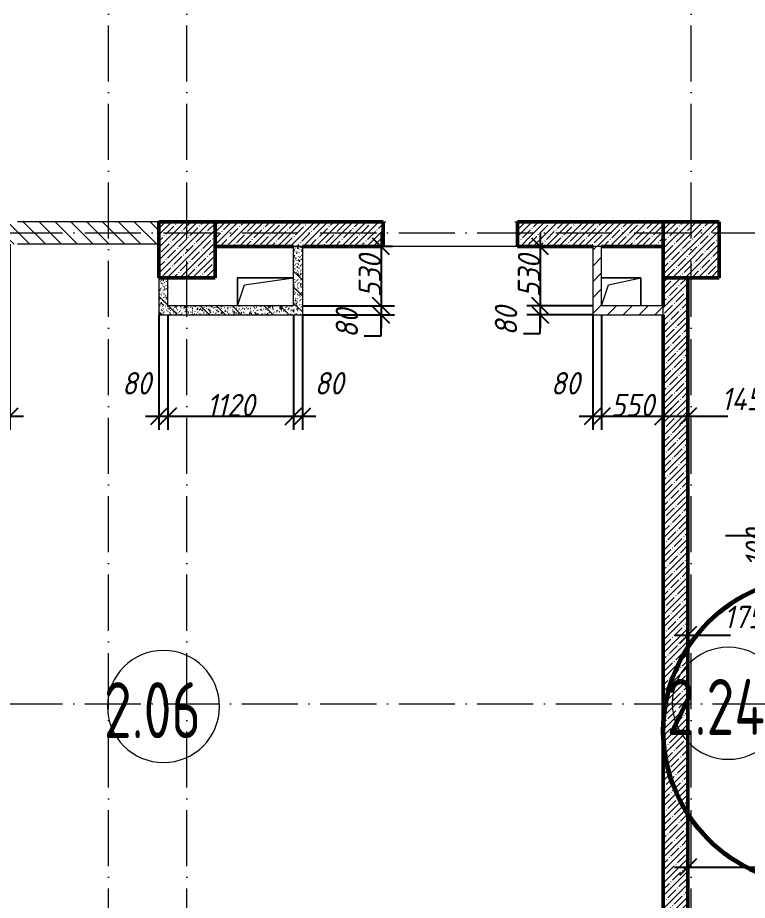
# Model space of a CAD drawing. Header units: millimetres. Extents: x -6064 to 178764, y -5836 to 29924.
# Drawn here: x 59649 to 66160, y 1845 to 9721 of the extents above; entities that cross this region are included whole.
import ezdxf

# ---------------------------------------------------------------- set-up
doc = ezdxf.new("R2010")
doc.units = ezdxf.units.MM
doc.linetypes.add('50_200_ШТРИХ_1Т_ш5_п1_п1_', pattern=[700, 500, -100, 0, -100])
doc.layers.add('A-ANNO-DIMS', color=7, linetype='Continuous')
for name, color, linetype, lineweight in [('A-AREA-IDEN', 7, 'Continuous', 9), ('A-FLOR', 7, 'Continuous', 9), ('A-GENM', 7, 'Continuous', 9), ('A-WALL-3', 7, 'Continuous', 50), ('A-WALL-PATT-1', 7, 'Continuous', 5), ('I-WALL', 7, 'Continuous', 5), ('S-COLS', 7, 'Continuous', 9), ('S-COLS-1', 7, 'Continuous', 5), ('S-COLS-2', 7, 'Continuous', 50), ('Оси-1', 7, '50_200_ШТРИХ_1Т_ш5_п1_п1_', 9)]:
    doc.layers.add(name, color=color, linetype=linetype, lineweight=lineweight)
for name, color, linetype, lineweight, true_color in [('A-WALL-5', 7, 'Continuous', 13, 0x0070df), ('A-WALL-6', 7, 'Continuous', 13, 0x008000), ('A-WALL-FNSH-2', 7, 'Continuous', 13, 0xce0000), ('A-WALL-FNSH-3', 7, 'Continuous', 13, 0x008000), ('A-WALL-FNSH-4', 7, 'Continuous', 13, 0x0070df), ('A-WALL-PATT-2', 7, 'Continuous', 5, 0xce0000), ('A-WALL-PATT-3', 7, 'Continuous', 5, 0x008000), ('A-WALL-PATT-4', 7, 'Continuous', 5, 0x0070df)]:
    doc.layers.add(name, color=color, linetype=linetype, lineweight=lineweight, true_color=true_color)
doc.styles.add('ISOCPEUR_I_2', font='isocpeui.ttf', dxfattribs={"width": 0.9, "height": 200})
doc.styles.add('СПДС', font='ГОСТ тип А.ttf', dxfattribs={"width": 0.9})
doc.dimstyles.new('ISO-2_0_0_9К_СРЕДНИЙ', dxfattribs={"dimscale": 304.8, "dimtxt": 199.196235, "dimasz": 0.492126, "dimexe": 0.393701, "dimexo": 0, "dimgap": 0, "dimtad": 1, "dimdec": 0, "dimzin": 0, "dimdsep": 46, "dimtxsty": 'ISOCPEUR_I_2', "dimblk1": 'OBLIQUE', "dimblk2": 'OBLIQUE', "dimsah": 1, "dimcen": 0.09, "dimdle": 0.393701, "dimazin": 0, "dimtfac": 1, "dimtdec": 4, "dimtix": 1, "dimtmove": 1, "dimatfit": 3, "dimfxl": 1, "dimtvp": 1, "dimtolj": 1, "dimtzin": 0, "dimarcsym": 2})
doc.dimstyles.new('ISO-2_0_0_9К_СРЕДНИЙ_1', dxfattribs={"dimscale": 304.8, "dimtxt": 199.196235, "dimasz": 0.492126, "dimexe": 0.393701, "dimexo": 0, "dimgap": 0, "dimtad": 1, "dimdec": 0, "dimzin": 0, "dimdsep": 46, "dimtxsty": 'ISOCPEUR_I_2', "dimblk1": 'OBLIQUE', "dimblk2": 'OBLIQUE', "dimsah": 1, "dimcen": 0.09, "dimdle": 0.393701, "dimazin": 0, "dimtfac": 1, "dimtdec": 4, "dimtix": 1, "dimtmove": 2, "dimatfit": 3, "dimfxl": 1, "dimtvp": 1, "dimtolj": 1, "dimtzin": 0, "dimarcsym": 2})
doc.dimstyles.new('ISO-2_0_0_9К_СРЕДНИЙ_2', dxfattribs={"dimscale": 304.8, "dimtxt": 199.196235, "dimasz": 0.492126, "dimexe": 0.393701, "dimexo": 0, "dimgap": 0, "dimtad": 1, "dimdec": 0, "dimzin": 0, "dimdsep": 46, "dimtxsty": 'ISOCPEUR_I_2', "dimblk1": 'OBLIQUE', "dimblk2": 'OBLIQUE', "dimsah": 1, "dimcen": 0.09, "dimdle": 0.393701, "dimazin": 0, "dimtfac": 1, "dimtdec": 4, "dimtix": 1, "dimtmove": 0, "dimatfit": 3, "dimfxl": 1, "dimtvp": 1, "dimtolj": 1, "dimtzin": 0, "dimarcsym": 2})
pattern_1 = [(45, (0, 0), (-57.02463, 57.02463), []), (45, (57.025, 0), (-57.02463, 57.02463), [100.806, -20.161, 3.353, -16.808])]
pattern_2 = [(50, (0, 0), (72.873764, -6.37607), [7.62, -83.82]), (355, (0, 0), (-14.09699, 76.42244), [6.096, -67.056]), (100.451, (6.07, -0.53), (58.776964, 70.04687), [6.476, -71.236]), (46.184, (0, 20.32), (108.43142, -16.81745), [11.43, -125.73]), (96.636, (9.04, 18.92), (94.961, 98.97089), [9.714, -106.854]), (351.184, (0, 20.32), (94.96227, 98.97018), [9.144, -100.584]), (21, (10.16, 15.24), (60.64565, -40.90654), [7.62, -83.82]), (326, (10.16, 15.24), (24.72083, 73.67493), [6.096, -67.056]), (71.451, (15.214, 11.83), (85.36689, 32.76874), [6.476, -71.236]), (37.5, (0, 0), (1.235525, 33.822432), [3.353, -62.89, 3.353, -64.719, -67.31]), (37.5, (0, 0), (1.235525, 33.822432), [-134.315, 3.353, -63.957]), (7.5, (0, 0), (26.728146, 40.07255), [3.353, -35.458, 3.353, -61.366, -25.654]), (7.5, (0, 0), (26.728146, 40.07255), [-103.53, 3.353, -22.301]), (327.5, (-22.657, 0), (54.236318, -2.292117), [3.353, -22.047, 3.353, -75.895, -105.156]), (327.5, (-22.657, 0), (54.236318, -2.292117), [-104.648, 3.353, -101.803]), (317.5, (-32.817, 0), (59.25158, 10.17014), [3.353, -29.667, 3.353, -49.276, -74.676]), (317.5, (-32.817, 0), (59.25158, 10.17014), [-85.649, 3.353, -71.323])]
pattern_3 = [(135, (0, 0), (-142.5612, -142.5612), []), (135, (142.56, 0), (-142.5612, -142.5612), [252.016, -50.403, 3.353, -47.05])]
pattern_4 = [(45, (0, 0), (-70.71068, 70.71068), [])]

# ---------------------------------------------------------------- blocks, each defined once
blk = doc.blocks.new('Колонна_Несущая_Прямоугольное сечение - 500х500-V4-АР1_1_Кладочный план 2 этажа')
at = {"layer": 'S-COLS-1'}
h = blk.add_hatch(dxfattribs=at)
h.set_pattern_fill('FP_6', color=256, style=0, pattern_type=2)
h.set_pattern_definition([(45, (-61160, -7650), (-57.02463, 57.02463), []), (45, (-61102.975, -7650), (-57.02463, 57.02463), [100.806, -20.161, 3.353, -16.808])])
h.paths.add_polyline_path([(-250, -250), (250, -250), (250, 250), (-250, 250)], flags=0)
at = {"layer": 'S-COLS-2'}
for p, q in [((250, 250), (-250, 250)), ((-250, 250), (-250, -250)), ((250, -250), (250, 250)), ((-250, -250), (250, -250))]:
    blk.add_line(p, q, dxfattribs=at)
blk = doc.blocks.new('Колонна_Несущая_Прямоугольное сечение - 500х500-V6-АР1_1_Кладочный план 2 этажа')
at = {"layer": 'S-COLS-1'}
h = blk.add_hatch(dxfattribs=at)
h.set_pattern_fill('FP_9', color=256, style=0, pattern_type=2)
h.set_pattern_definition([(45, (-65660, -7650), (-57.02463, 57.02463), []), (45, (-65602.975, -7650), (-57.02463, 57.02463), [100.806, -20.161, 3.353, -16.808])])
h.paths.add_polyline_path([(-250, -250), (250, -250), (250, 250), (-250, 250)], flags=0)
at = {"layer": 'S-COLS-2'}
for p, q in [((250, 250), (-250, 250)), ((-250, 250), (-250, -250)), ((250, -250), (250, 250)), ((-250, -250), (250, -250))]:
    blk.add_line(p, q, dxfattribs=at)
blk = doc.blocks.new('AR_Отверстие прямоугольное _в плите_ - AR_Отверстие прямоугольное _в плите_-V53-АР1_1_Кладочный план 2 этажа')
at = {"layer": 'A-GENM'}
for p, q in [((250, 125), (-250, 125)), ((-250, 125), (-250, -125)), ((-187.5, 62.5), (250, 125)), ((-250, -125), (-187.5, 62.5))]:
    blk.add_line(p, q, dxfattribs=at)
blk = doc.blocks.new('AR_Отверстие прямоугольное _в плите_ - AR_Отверстие прямоугольное _в плите_-V54-АР1_1_Кладочный план 2 этажа')
at = {"layer": 'A-GENM'}
for p, q in [((175, 125), (-175, 125)), ((-112.5, 62.5), (175, 125)), ((175, -125), (175, 125)), ((-175, -125), (-112.5, 62.5))]:
    blk.add_line(p, q, dxfattribs=at)
blk = doc.blocks.new('_Oblique')
at = {"color": 0, "linetype": 'ByBlock', "lineweight": -2}
blk.add_line((-0.5, -0.5), (0.5, 0.5), dxfattribs=at)
blk = doc.blocks.new('DIMBLOCK108-АР1_1_Кладочный план 2 этажа')
at = {"layer": 'A-ANNO-DIMS', "color": 0, "lineweight": -2, "transparency": 16777216}
for p, q in [((60910, 7070), (60910, 6043.9)), ((60990, 7067), (60990, 6043.9)), ((60790, 6163.9), (61110, 6163.9))]:
    blk.add_line(p, q, dxfattribs=at)
at = {"layer": 'Defpoints', "color": 0, "transparency": 16777216}
for p in [(60910, 7070), (60990, 7067), (60990, 6163.9)]:
    blk.add_point(p, dxfattribs=at)
at = {"layer": 'A-ANNO-DIMS', "color": 0, "lineweight": -2, "transparency": 16777216, "xscale": 150, "yscale": 150, "zscale": 150, "rotation": 180}
blk.add_blockref('_Oblique', (60910, 6163.9), dxfattribs=at)
at = {"layer": 'A-ANNO-DIMS', "color": 0, "lineweight": -2, "transparency": 16777216, "xscale": 150, "yscale": 150, "zscale": 150}
blk.add_blockref('_Oblique', (60990, 6163.9), dxfattribs=at)
at = {"layer": 'A-ANNO-DIMS', "color": 0, "transparency": 16777216, "insert": (60580.1, 6558.5), "char_height": 200, "width": 303.391, "attachment_point": 1, "line_spacing_factor": 1.149209, "style": 'ISOCPEUR_I_2'}
blk.add_mtext('\\A1;80', dxfattribs=at)
blk = doc.blocks.new('DIMBLOCK109-АР1_1_Кладочный план 2 этажа')
at = {"layer": 'A-ANNO-DIMS', "color": 0, "lineweight": -2, "transparency": 16777216}
for p, q in [((60990, 7067), (60990, 6043.9)), ((62110, 7067), (62110, 6043.9)), ((60870, 6163.9), (62230, 6163.9))]:
    blk.add_line(p, q, dxfattribs=at)
at = {"layer": 'Defpoints', "color": 0, "transparency": 16777216}
for p in [(60990, 7067), (62110, 7067), (62110, 6163.9)]:
    blk.add_point(p, dxfattribs=at)
at = {"layer": 'A-ANNO-DIMS', "color": 0, "lineweight": -2, "transparency": 16777216, "xscale": 150, "yscale": 150, "zscale": 150, "rotation": 180}
blk.add_blockref('_Oblique', (60990, 6163.9), dxfattribs=at)
at = {"layer": 'A-ANNO-DIMS', "color": 0, "lineweight": -2, "transparency": 16777216, "xscale": 150, "yscale": 150, "zscale": 150}
blk.add_blockref('_Oblique', (62110, 6163.9), dxfattribs=at)
at = {"layer": 'A-ANNO-DIMS', "color": 0, "transparency": 16777216, "insert": (61550, 6263.9), "char_height": 200, "width": 514.846, "attachment_point": 5, "style": 'ISOCPEUR_I_2'}
blk.add_mtext('\\A1;1120', dxfattribs=at)
blk = doc.blocks.new('DIMBLOCK110-АР1_1_Кладочный план 2 этажа')
at = {"layer": 'A-ANNO-DIMS', "color": 0, "lineweight": -2, "transparency": 16777216}
for p, q in [((62110, 7067), (62110, 6043.9)), ((62190, 7070), (62190, 6043.9)), ((61990, 6163.9), (62310, 6163.9))]:
    blk.add_line(p, q, dxfattribs=at)
at = {"layer": 'Defpoints', "color": 0, "transparency": 16777216}
for p in [(62110, 7067), (62190, 7070), (62190, 6163.9)]:
    blk.add_point(p, dxfattribs=at)
at = {"layer": 'A-ANNO-DIMS', "color": 0, "lineweight": -2, "transparency": 16777216, "xscale": 150, "yscale": 150, "zscale": 150, "rotation": 180}
blk.add_blockref('_Oblique', (62110, 6163.9), dxfattribs=at)
at = {"layer": 'A-ANNO-DIMS', "color": 0, "lineweight": -2, "transparency": 16777216, "xscale": 150, "yscale": 150, "zscale": 150}
blk.add_blockref('_Oblique', (62190, 6163.9), dxfattribs=at)
at = {"layer": 'A-ANNO-DIMS', "color": 0, "transparency": 16777216, "insert": (62298.1, 6558.5), "char_height": 200, "width": 303.391, "attachment_point": 1, "line_spacing_factor": 1.149209, "style": 'ISOCPEUR_I_2'}
blk.add_mtext('\\A1;80', dxfattribs=at)
blk = doc.blocks.new('DIMBLOCK216-АР1_1_Кладочный план 2 этажа')
at = {"layer": 'A-ANNO-DIMS', "color": 0, "lineweight": -2, "transparency": 16777216}
for p, q in [((65630, 6269.9), (65630, 6043.9)), ((67080, 6269.9), (67080, 6043.9)), ((65510, 6163.9), (65986.5, 6163.9)), ((67200, 6163.9), (66447.2, 6163.9))]:
    blk.add_line(p, q, dxfattribs=at)
at = {"layer": 'Defpoints', "color": 0, "transparency": 16777216}
for p in [(65630, 6269.9), (67080, 6269.9), (67080, 6163.9)]:
    blk.add_point(p, dxfattribs=at)
at = {"layer": 'A-ANNO-DIMS', "color": 0, "lineweight": -2, "transparency": 16777216, "xscale": 150, "yscale": 150, "zscale": 150, "rotation": 180}
blk.add_blockref('_Oblique', (65630, 6163.9), dxfattribs=at)
at = {"layer": 'A-ANNO-DIMS', "color": 0, "lineweight": -2, "transparency": 16777216, "xscale": 150, "yscale": 150, "zscale": 150}
blk.add_blockref('_Oblique', (67080, 6163.9), dxfattribs=at)
at = {"layer": 'A-ANNO-DIMS', "color": 0, "transparency": 16777216, "insert": (65927.2, 6418.6), "char_height": 200, "width": 579.201, "attachment_point": 1, "line_spacing_factor": 1.149209, "style": 'ISOCPEUR_I_2'}
blk.add_mtext('\\A1;1450', dxfattribs=at)
blk = doc.blocks.new('DIMBLOCK228-АР1_1_Кладочный план 2 этажа')
at = {"layer": 'A-ANNO-DIMS', "color": 0, "lineweight": -2, "transparency": 16777216}
for p, q in [((66276.6, 5096.2), (65964.9, 5096.2)), ((66814.5, 4780), (66276.6, 5096.2)), ((66814.5, 4610), (66814.5, 4950)), ((67077, 4830), (66694.5, 4830)), ((67080, 4730), (66694.5, 4730))]:
    blk.add_line(p, q, dxfattribs=at)
at = {"layer": 'Defpoints', "color": 0, "transparency": 16777216}
for p in [(66814.5, 4830), (67077, 4830), (67080, 4730)]:
    blk.add_point(p, dxfattribs=at)
at = {"layer": 'A-ANNO-DIMS', "color": 0, "lineweight": -2, "transparency": 16777216, "xscale": 150, "yscale": 150, "zscale": 150}
for p, rotation in [((66814.5, 4830), 90), ((66814.5, 4730), 270)]:
    blk.add_blockref('_Oblique', p, dxfattribs=dict(at, rotation=rotation))
at = {"layer": 'A-ANNO-DIMS', "color": 0, "transparency": 16777216, "insert": (66143.3, 4820.4), "char_height": 200, "width": 409.118, "attachment_point": 1, "rotation": 90, "line_spacing_factor": 1.149209, "style": 'ISOCPEUR_I_2'}
blk.add_mtext('\\A1;100', dxfattribs=at)
blk = doc.blocks.new('DIMBLOCK230-АР1_1_Кладочный план 2 этажа')
at = {"layer": 'A-ANNO-DIMS', "color": 0, "lineweight": -2, "transparency": 16777216}
for p, q in [((65630, 2247.3), (65630, 2021.3)), ((68385, 2247.3), (68385, 2021.3)), ((65510, 2141.3), (68505, 2141.3))]:
    blk.add_line(p, q, dxfattribs=at)
at = {"layer": 'Defpoints', "color": 0, "transparency": 16777216}
for p in [(65630, 2247.3), (68385, 2247.3), (68385, 2141.3)]:
    blk.add_point(p, dxfattribs=at)
at = {"layer": 'A-ANNO-DIMS', "color": 0, "lineweight": -2, "transparency": 16777216, "xscale": 150, "yscale": 150, "zscale": 150, "rotation": 180}
blk.add_blockref('_Oblique', (65630, 2141.3), dxfattribs=at)
at = {"layer": 'A-ANNO-DIMS', "color": 0, "lineweight": -2, "transparency": 16777216, "xscale": 150, "yscale": 150, "zscale": 150}
blk.add_blockref('_Oblique', (68385, 2141.3), dxfattribs=at)
at = {"layer": 'A-ANNO-DIMS', "color": 0, "transparency": 16777216, "insert": (67007.5, 2242.6), "char_height": 200, "width": 606.782, "attachment_point": 5, "style": 'ISOCPEUR_I_2'}
blk.add_mtext('\\A1;2755', dxfattribs=at)
blk = doc.blocks.new('DIMBLOCK234-АР1_1_Кладочный план 2 этажа')
at = {"layer": 'A-ANNO-DIMS', "color": 0, "lineweight": -2, "transparency": 16777216}
for p, q in [((64780, 7070), (64780, 6043.9)), ((64860, 7068), (64860, 6043.9)), ((64660, 6163.9), (64980, 6163.9))]:
    blk.add_line(p, q, dxfattribs=at)
at = {"layer": 'Defpoints', "color": 0, "transparency": 16777216}
for p in [(64780, 7070), (64860, 7068), (64860, 6163.9)]:
    blk.add_point(p, dxfattribs=at)
at = {"layer": 'A-ANNO-DIMS', "color": 0, "lineweight": -2, "transparency": 16777216, "xscale": 150, "yscale": 150, "zscale": 150, "rotation": 180}
blk.add_blockref('_Oblique', (64780, 6163.9), dxfattribs=at)
at = {"layer": 'A-ANNO-DIMS', "color": 0, "lineweight": -2, "transparency": 16777216, "xscale": 150, "yscale": 150, "zscale": 150}
blk.add_blockref('_Oblique', (64860, 6163.9), dxfattribs=at)
at = {"layer": 'A-ANNO-DIMS', "color": 0, "transparency": 16777216, "insert": (64406.3, 6558.5), "char_height": 200, "width": 303.391, "attachment_point": 1, "line_spacing_factor": 1.149209, "style": 'ISOCPEUR_I_2'}
blk.add_mtext('\\A1;80', dxfattribs=at)
blk = doc.blocks.new('DIMBLOCK235-АР1_1_Кладочный план 2 этажа')
at = {"layer": 'A-ANNO-DIMS', "color": 0, "lineweight": -2, "transparency": 16777216}
for p, q in [((64860, 7068), (64860, 6043.9)), ((65410, 6269.9), (65410, 6043.9)), ((64740, 6163.9), (65530, 6163.9))]:
    blk.add_line(p, q, dxfattribs=at)
at = {"layer": 'Defpoints', "color": 0, "transparency": 16777216}
for p in [(64860, 7068), (65410, 6269.9), (65410, 6163.9)]:
    blk.add_point(p, dxfattribs=at)
at = {"layer": 'A-ANNO-DIMS', "color": 0, "lineweight": -2, "transparency": 16777216, "xscale": 150, "yscale": 150, "zscale": 150, "rotation": 180}
blk.add_blockref('_Oblique', (64860, 6163.9), dxfattribs=at)
at = {"layer": 'A-ANNO-DIMS', "color": 0, "lineweight": -2, "transparency": 16777216, "xscale": 150, "yscale": 150, "zscale": 150}
blk.add_blockref('_Oblique', (65410, 6163.9), dxfattribs=at)
at = {"layer": 'A-ANNO-DIMS', "color": 0, "transparency": 16777216, "insert": (65135, 6263.9), "char_height": 200, "width": 455.087, "attachment_point": 5, "style": 'ISOCPEUR_I_2'}
blk.add_mtext('\\A1;550', dxfattribs=at)
blk = doc.blocks.new('DIMBLOCK241-АР1_1_Кладочный план 2 этажа')
at = {"layer": 'A-ANNO-DIMS', "color": 0, "lineweight": -2, "transparency": 16777216}
for p, q in [((57930, 7700), (57930, 6043.9)), ((59580, 7700), (59580, 6043.9)), ((57810, 6163.9), (59700, 6163.9))]:
    blk.add_line(p, q, dxfattribs=at)
at = {"layer": 'Defpoints', "color": 0, "transparency": 16777216}
for p in [(57930, 7700), (59580, 7700), (59580, 6163.9)]:
    blk.add_point(p, dxfattribs=at)
at = {"layer": 'A-ANNO-DIMS', "color": 0, "lineweight": -2, "transparency": 16777216, "xscale": 150, "yscale": 150, "zscale": 150, "rotation": 180}
blk.add_blockref('_Oblique', (57930, 6163.9), dxfattribs=at)
at = {"layer": 'A-ANNO-DIMS', "color": 0, "lineweight": -2, "transparency": 16777216, "xscale": 150, "yscale": 150, "zscale": 150}
blk.add_blockref('_Oblique', (59580, 6163.9), dxfattribs=at)
at = {"layer": 'A-ANNO-DIMS', "color": 0, "transparency": 16777216, "insert": (58755, 6263.9), "char_height": 200, "width": 560.814, "attachment_point": 5, "style": 'ISOCPEUR_I_2'}
blk.add_mtext('\\A1;1650', dxfattribs=at)
blk = doc.blocks.new('DIMBLOCK246-АР1_1_Кладочный план 2 этажа')
at = {"layer": 'A-ANNO-DIMS', "color": 0, "lineweight": -2, "transparency": 16777216}
for p, q in [((62891.3, 7800), (62891.3, 7030)), ((62997.4, 7680), (62771.3, 7680)), ((62192, 7150), (63011.3, 7150))]:
    blk.add_line(p, q, dxfattribs=at)
at = {"layer": 'Defpoints', "color": 0, "transparency": 16777216}
for p in [(62997.4, 7680), (62192, 7150), (62891.3, 7150)]:
    blk.add_point(p, dxfattribs=at)
at = {"layer": 'A-ANNO-DIMS', "color": 0, "lineweight": -2, "transparency": 16777216, "xscale": 150, "yscale": 150, "zscale": 150}
for p, rotation in [((62891.3, 7680), 90), ((62891.3, 7150), 270)]:
    blk.add_blockref('_Oblique', p, dxfattribs=dict(at, rotation=rotation))
at = {"layer": 'A-ANNO-DIMS', "color": 0, "transparency": 16777216, "insert": (62791.3, 7415), "char_height": 200, "width": 455.087, "attachment_point": 5, "rotation": 90, "style": 'ISOCPEUR_I_2'}
blk.add_mtext('\\A1;530', dxfattribs=at)
blk = doc.blocks.new('DIMBLOCK247-АР1_1_Кладочный план 2 этажа')
at = {"layer": 'A-ANNO-DIMS', "color": 0, "lineweight": -2, "transparency": 16777216}
for p, q in [((62891.3, 7270), (62891.3, 6950)), ((62192, 7150), (63011.3, 7150)), ((62190, 7070), (63011.3, 7070)), ((62891.3, 6880.7), (62891.3, 7070)), ((62741.3, 6880.7), (62891.3, 6880.7))]:
    blk.add_line(p, q, dxfattribs=at)
at = {"layer": 'Defpoints', "color": 0, "transparency": 16777216}
for p in [(62192, 7150), (62190, 7070), (62891.3, 7070)]:
    blk.add_point(p, dxfattribs=at)
at = {"layer": 'A-ANNO-DIMS', "color": 0, "lineweight": -2, "transparency": 16777216, "xscale": 150, "yscale": 150, "zscale": 150}
for p, rotation in [((62891.3, 7150), 90), ((62891.3, 7070), 270)]:
    blk.add_blockref('_Oblique', p, dxfattribs=dict(at, rotation=rotation))
at = {"layer": 'A-ANNO-DIMS', "color": 0, "transparency": 16777216, "insert": (62486.1, 6862.4), "char_height": 200, "width": 303.391, "attachment_point": 1, "rotation": 90, "line_spacing_factor": 1.149209, "style": 'ISOCPEUR_I_2'}
blk.add_mtext('\\A1;80', dxfattribs=at)
blk = doc.blocks.new('DIMBLOCK248-АР1_1_Кладочный план 2 этажа')
at = {"layer": 'A-ANNO-DIMS', "color": 0, "lineweight": -2, "transparency": 16777216}
for p, q in [((64311.8, 7800), (64311.8, 7030)), ((64417.9, 7680), (64191.8, 7680)), ((64777, 7150), (64191.8, 7150))]:
    blk.add_line(p, q, dxfattribs=at)
at = {"layer": 'Defpoints', "color": 0, "transparency": 16777216}
for p in [(64417.9, 7680), (64311.8, 7150), (64777, 7150)]:
    blk.add_point(p, dxfattribs=at)
at = {"layer": 'A-ANNO-DIMS', "color": 0, "lineweight": -2, "transparency": 16777216, "xscale": 150, "yscale": 150, "zscale": 150}
for p, rotation in [((64311.8, 7680), 90), ((64311.8, 7150), 270)]:
    blk.add_blockref('_Oblique', p, dxfattribs=dict(at, rotation=rotation))
at = {"layer": 'A-ANNO-DIMS', "color": 0, "transparency": 16777216, "insert": (64211.8, 7415), "char_height": 200, "width": 455.087, "attachment_point": 5, "rotation": 90, "style": 'ISOCPEUR_I_2'}
blk.add_mtext('\\A1;530', dxfattribs=at)
blk = doc.blocks.new('DIMBLOCK249-АР1_1_Кладочный план 2 этажа')
at = {"layer": 'A-ANNO-DIMS', "color": 0, "lineweight": -2, "transparency": 16777216}
for p, q in [((64311.8, 7270), (64311.8, 6950)), ((64777, 7150), (64191.8, 7150)), ((64780, 7070), (64191.8, 7070)), ((64311.8, 6902), (64311.8, 7070)), ((64161.8, 6902), (64311.8, 6902))]:
    blk.add_line(p, q, dxfattribs=at)
at = {"layer": 'Defpoints', "color": 0, "transparency": 16777216}
for p in [(64777, 7150), (64311.8, 7070), (64780, 7070)]:
    blk.add_point(p, dxfattribs=at)
at = {"layer": 'A-ANNO-DIMS', "color": 0, "lineweight": -2, "transparency": 16777216, "xscale": 150, "yscale": 150, "zscale": 150}
for p, rotation in [((64311.8, 7150), 90), ((64311.8, 7070), 270)]:
    blk.add_blockref('_Oblique', p, dxfattribs=dict(at, rotation=rotation))
at = {"layer": 'A-ANNO-DIMS', "color": 0, "transparency": 16777216, "insert": (63906.6, 6883.6), "char_height": 200, "width": 303.391, "attachment_point": 1, "rotation": 90, "line_spacing_factor": 1.149209, "style": 'ISOCPEUR_I_2'}
blk.add_mtext('\\A1;80', dxfattribs=at)
blk = doc.blocks.new('DIMBLOCK552-АР1_1_Кладочный план 2 этажа')
at = {"layer": 'A-ANNO-DIMS', "color": 0, "lineweight": -2, "transparency": 16777216}
for p, q in [((65630, 4318.2), (65630, 4092.1)), ((67380, 4318.2), (67380, 4092.1)), ((65510, 4212.1), (66010.5, 4212.1)), ((67500, 4212.1), (66452.7, 4212.1))]:
    blk.add_line(p, q, dxfattribs=at)
at = {"layer": 'Defpoints', "color": 0, "transparency": 16777216}
for p in [(65630, 4318.2), (67380, 4318.2), (67380, 4212.1)]:
    blk.add_point(p, dxfattribs=at)
at = {"layer": 'A-ANNO-DIMS', "color": 0, "lineweight": -2, "transparency": 16777216, "xscale": 150, "yscale": 150, "zscale": 150, "rotation": 180}
blk.add_blockref('_Oblique', (65630, 4212.1), dxfattribs=at)
at = {"layer": 'A-ANNO-DIMS', "color": 0, "lineweight": -2, "transparency": 16777216, "xscale": 150, "yscale": 150, "zscale": 150}
blk.add_blockref('_Oblique', (67380, 4212.1), dxfattribs=at)
at = {"layer": 'A-ANNO-DIMS', "color": 0, "transparency": 16777216, "insert": (65951.2, 4473.4), "char_height": 200, "width": 560.814, "attachment_point": 1, "line_spacing_factor": 1.149209, "style": 'ISOCPEUR_I_2'}
blk.add_mtext('\\A1;1750', dxfattribs=at)
blk = doc.blocks.new('Марка_Помещения - Номер-25198446-Объем проектирования 2 этажа')
at = {"layer": 'A-AREA-IDEN'}
for start, end in [(360, 180), (180, 360)]:
    blk.add_arc((0, 0), 2.5, start, end, dxfattribs=at)

msp = doc.modelspace()

# ---------------------------------------------------------------- hatches: boundary and pattern name
at = {"layer": 'A-WALL-PATT-1'}
h = msp.add_hatch(dxfattribs=at)
h.set_pattern_fill('FP_7', color=256, style=0, pattern_type=2)
h.set_pattern_definition(pattern_1)
h.paths.add_polyline_path([(62723.3, 7680), (62770, 7680), (62770, 7900), (61410, 7900), (61410, 7680), (62190, 7680)], flags=0)
h.paths.add_polyline_path([(64860, 7680), (65410, 7680), (65410, 7900), (64225.2, 7900), (64225.2, 7680), (64780, 7680)], flags=0)
h = msp.add_hatch(dxfattribs=at)
h.set_pattern_fill('FP_7', color=256, style=0, pattern_type=2)
h.set_pattern_definition(pattern_1)
h.paths.add_polyline_path([(64225.2, 7680), (64225.2, 7900), (64110, 7900), (64110, 7680)], flags=0)
h.paths.add_polyline_path([(62770, 7680), (62910, 7680), (62910, 7900), (62770, 7900)], flags=0)
h = msp.add_hatch(dxfattribs=at)
h.set_pattern_fill('FP_7', color=256, style=0, pattern_type=2)
h.set_pattern_definition(pattern_1)
h.paths.add_polyline_path([(65630, 400), (65630, 7400), (65410, 7400), (65410, 400)], flags=0)
at = {"layer": 'A-WALL-PATT-2'}
h = msp.add_hatch(dxfattribs=at)
h.set_pattern_fill('FP_22', color=256, style=0, pattern_type=2)
h.set_pattern_definition([(135, (0, 0), (-70.71068, -70.71068), [])])
h.paths.add_polyline_path([(57930, 7700), (57930, 7900), (56910, 7900), (56910, 7700), (57861, 7700)], flags=0)
h.paths.add_polyline_path([(60910, 7700), (60910, 7900), (59580, 7900), (59580, 7700), (59658.8, 7700)], flags=0)
at = {"layer": 'A-WALL-PATT-3'}
h = msp.add_hatch(dxfattribs=at)
h.set_pattern_fill('FP_24', color=256, style=0, pattern_type=2)
h.set_pattern_definition(pattern_4)
h.paths.add_polyline_path([(64860, 7070), (64860, 7680), (64780, 7680), (64780, 7070)], flags=0)
h = msp.add_hatch(dxfattribs=at)
h.set_pattern_fill('FP_24', color=256, style=0, pattern_type=2)
h.set_pattern_definition(pattern_4)
h.paths.add_polyline_path([(65410, 7070), (65410, 7150), (64860, 7150), (64860, 7070)], flags=0)
at = {"layer": 'A-WALL-PATT-4'}
h = msp.add_hatch(dxfattribs=at)
h.set_pattern_fill('FP_25', color=256, style=0, pattern_type=2)
h.set_pattern_definition(pattern_2)
h.paths.add_polyline_path([(62110, 7150), (62190, 7150), (62190, 7680), (62110, 7680)], flags=0)
h = msp.add_hatch(dxfattribs=at)
h.set_pattern_fill('FP_26', color=256, style=0, pattern_type=2)
h.set_pattern_definition(pattern_3)
h.paths.add_polyline_path([(62110, 7150), (62190, 7150), (62190, 7680), (62110, 7680)], flags=0)
h = msp.add_hatch(dxfattribs=at)
h.set_pattern_fill('FP_25', color=256, style=0, pattern_type=2)
h.set_pattern_definition(pattern_2)
h.paths.add_polyline_path([(60910, 7150), (60990, 7150), (60990, 7400), (60910, 7400)], flags=0)
h = msp.add_hatch(dxfattribs=at)
h.set_pattern_fill('FP_26', color=256, style=0, pattern_type=2)
h.set_pattern_definition(pattern_3)
h.paths.add_polyline_path([(60910, 7150), (60990, 7150), (60990, 7400), (60910, 7400)], flags=0)
h = msp.add_hatch(dxfattribs=at)
h.set_pattern_fill('FP_25', color=256, style=0, pattern_type=2)
h.set_pattern_definition(pattern_2)
h.paths.add_polyline_path([(62190, 7070), (62190, 7150), (60910, 7150), (60910, 7070)], flags=0)
h = msp.add_hatch(dxfattribs=at)
h.set_pattern_fill('FP_26', color=256, style=0, pattern_type=2)
h.set_pattern_definition(pattern_3)
h.paths.add_polyline_path([(62190, 7070), (62190, 7150), (60910, 7150), (60910, 7070)], flags=0)

# ---------------------------------------------------------------- linework, layer by layer
at = {"color": 6, "lineweight": 60}
msp.add_circle((66779.4, 3358.4), 1369.4, dxfattribs=at)
at = {"layer": 'A-FLOR'}
for p, q in [((61610, 7400), (62110, 7400)), ((61610, 7150), (61610, 7400)), ((64860, 7400), (65210, 7400)), ((65210, 7400), (65210, 7150))]:
    msp.add_line(p, q, dxfattribs=at)
at = {"layer": 'A-WALL-3'}
for p, q in [((61410, 7900), (62910, 7900)), ((62910, 7680), (62910, 7900)), ((64110, 7680), (64110, 7900)), ((65410, 7900), (64110, 7900)), ((61410, 7680), (62110, 7680)), ((62190, 7680), (62910, 7680)), ((64780, 7680), (64110, 7680)), ((65410, 7680), (64860, 7680)), ((65410, 7400), (65410, 7150)), ((65630, 400), (65630, 7400)), ((65410, 7070), (65410, 400))]:
    msp.add_line(p, q, dxfattribs=at)
at = {"layer": 'A-WALL-5'}
msp.add_line((62190, 7680), (62110, 7680), dxfattribs=at)
at = {"layer": 'A-WALL-6'}
for p, q in [((64860, 7680), (64780, 7680)), ((65410, 7070), (65410, 7150))]:
    msp.add_line(p, q, dxfattribs=at)
at = {"layer": 'A-WALL-FNSH-2'}
for p, q in [((60910, 7900), (59649, 7900)), ((60910, 7700), (59649, 7700))]:
    msp.add_line(p, q, dxfattribs=at)
at = {"layer": 'A-WALL-FNSH-3'}
for p, q in [((64780, 7680), (64780, 7070)), ((64860, 7150), (64860, 7680)), ((65410, 7150), (64860, 7150)), ((64780, 7070), (65410, 7070))]:
    msp.add_line(p, q, dxfattribs=at)
at = {"layer": 'A-WALL-FNSH-4'}
for p, q in [((62110, 7150), (62110, 7680)), ((62190, 7680), (62190, 7070)), ((60910, 7400), (60910, 7070)), ((60990, 7150), (60990, 7400)), ((62110, 7150), (60990, 7150)), ((60910, 7070), (62190, 7070))]:
    msp.add_line(p, q, dxfattribs=at)
at = {"layer": 'I-WALL'}
for p, q in [((62910, 7900), (62935, 7900)), ((64085, 7900), (64110, 7900)), ((64110, 7680), (62910, 7680))]:
    msp.add_line(p, q, dxfattribs=at)
at = {"layer": 'Оси-1'}
for p, q in [((60460, -4150), (60460, 28636.9)), ((61160, -4150), (61160, 28636.9)), ((65660, -4150), (65660, 28636.9)), ((-4160, 7800), (125951.6, 7800)), ((-4160, 3600), (125951.6, 3600))]:
    msp.add_line(p, q, dxfattribs=at)

# ---------------------------------------------------------------- block references
at = {"layer": 'A-AREA-IDEN', "xscale": 199.9999999999999, "yscale": 199.9999999999999, "zscale": 199.9999999999999}
for p in [(60950.1, 3575.1), (65990.6, 3603.4)]:
    msp.add_blockref('Марка_Помещения - Номер-25198446-Объем проектирования 2 этажа', p, dxfattribs=at)
at = {"layer": 'A-GENM'}
for name, p in [('AR_Отверстие прямоугольное _в плите_ - AR_Отверстие прямоугольное _в плите_-V53-АР1_1_Кладочный план 2 этажа', (61860, 7275)), ('AR_Отверстие прямоугольное _в плите_ - AR_Отверстие прямоугольное _в плите_-V54-АР1_1_Кладочный план 2 этажа', (65035, 7275))]:
    msp.add_blockref(name, p, dxfattribs=at)
at = {"layer": 'S-COLS'}
for name, p in [('Колонна_Несущая_Прямоугольное сечение - 500х500-V4-АР1_1_Кладочный план 2 этажа', (61160, 7650)), ('Колонна_Несущая_Прямоугольное сечение - 500х500-V6-АР1_1_Кладочный план 2 этажа', (65660, 7650))]:
    msp.add_blockref(name, p, dxfattribs=at)

# ---------------------------------------------------------------- texts
at = {"layer": 'A-AREA-IDEN', "char_height": 500, "attachment_point": 1, "style": 'СПДС'}
for s, insert, width in [('2.06', (60418.6, 3792.2), 1327.594), ('2.24', (65441.1, 3820.6), 1370.886)]:
    msp.add_mtext(s, dxfattribs=dict(at, insert=insert, width=width))

# ---------------------------------------------------------------- dimensions: what is measured, and where the dimension line sits
at = {"layer": 'A-ANNO-DIMS'}
for base, p1, p2, override, picture, middle in [((62891.3, 7150), (62997.4, 7680), (62192, 7150), {"dimpost": '<>', "dimfxl": 964.068265}, 'DIMBLOCK246-АР1_1_Кладочный план 2 этажа', (62791.3, 7415)), ((64311.8, 7150), (64417.9, 7680), (64777, 7150), {"dimpost": '<>', "dimfxl": 640.163089}, 'DIMBLOCK248-АР1_1_Кладочный план 2 этажа', (64211.8, 7415))]:
    dim = msp.add_linear_dim(base=base, p1=p1, p2=p2, angle=90, dimstyle='ISO-2_0_0_9К_СРЕДНИЙ_2', override=override, dxfattribs=at)
    dim.commit()
    dim.dimension.update_dxf_attribs({"geometry": picture, "text_midpoint": middle})
for base, p1, p2, override, picture, middle in [((59580, 6163.9), (57930, 7700), (59580, 7700), {"dimpost": '<>', "dimfxl": 1650}, 'DIMBLOCK241-АР1_1_Кладочный план 2 этажа', (58755, 6263.9)), ((62110, 6163.9), (60990, 7067), (62110, 7067), {"dimpost": '<>', "dimfxl": 1120}, 'DIMBLOCK109-АР1_1_Кладочный план 2 этажа', (61550, 6263.9)), ((65410, 6163.9), (64860, 7068), (65410, 6269.9), {"dimpost": '<>', "dimfxl": 969.197312}, 'DIMBLOCK235-АР1_1_Кладочный план 2 этажа', (65135, 6263.9)), ((68385, 2141.3), (65630, 2247.3), (68385, 2247.3), {"dimpost": '<>', "dimfxl": 2755.000019}, 'DIMBLOCK230-АР1_1_Кладочный план 2 этажа', (67007.5, 2242.6))]:
    dim = msp.add_linear_dim(base=base, p1=p1, p2=p2, dimstyle='ISO-2_0_0_9К_СРЕДНИЙ_2', override=override, dxfattribs=at)
    dim.commit()
    dim.dimension.update_dxf_attribs({"geometry": picture, "text_midpoint": middle})
for base, p1, p2, override, picture, middle in [((62891.3, 7070), (62192, 7150), (62190, 7070), {"dimpost": '<>', "dimfxl": 80.02621}, 'DIMBLOCK247-АР1_1_Кладочный план 2 этажа', (62763.3, 6880.7)), ((64311.8, 7070), (64777, 7150), (64780, 7070), {"dimpost": '<>', "dimfxl": 80.058043}, 'DIMBLOCK249-АР1_1_Кладочный план 2 этажа', (64183.9, 6902)), ((66814.5, 4830), (67080, 4730), (67077, 4830), {"dimpost": '<>', "dimfxl": 100.04644}, 'DIMBLOCK228-АР1_1_Кладочный план 2 этажа', (66276.6, 5096.2))]:
    dim = msp.add_linear_dim(base=base, p1=p1, p2=p2, angle=90, dimstyle='ISO-2_0_0_9К_СРЕДНИЙ', override=override, dxfattribs=at)
    dim.commit()
    dim.dimension.update_dxf_attribs({"geometry": picture, "text_midpoint": middle, "dimtype": 160, "text_rotation": 90})
for base, p1, p2, dimstyle, override, picture, middle in [((60990, 6163.9), (60910, 7070), (60990, 7067), 'ISO-2_0_0_9К_СРЕДНИЙ', {"dimpost": '<>', "dimfxl": 80.058043}, 'DIMBLOCK108-АР1_1_Кладочный план 2 этажа', (60731.8, 6291.8)), ((62190, 6163.9), (62110, 7067), (62190, 7070), 'ISO-2_0_0_9К_СРЕДНИЙ', {"dimpost": '<>', "dimfxl": 80.058043}, 'DIMBLOCK110-АР1_1_Кладочный план 2 этажа', (62449.8, 6291.8)), ((64860, 6163.9), (64780, 7070), (64860, 7068), 'ISO-2_0_0_9К_СРЕДНИЙ', {"dimpost": '<>', "dimfxl": 80.02621}, 'DIMBLOCK234-АР1_1_Кладочный план 2 этажа', (64558, 6291.8)), ((67080, 6163.9), (65630, 6269.9), (67080, 6269.9), 'ISO-2_0_0_9К_СРЕДНИЙ_1', {"dimpost": '<>', "dimfxl": 1449.999998}, 'DIMBLOCK216-АР1_1_Кладочный план 2 этажа', (66216.8, 6285.3)), ((67380, 4212.1), (65630, 4318.2), (67380, 4318.2), 'ISO-2_0_0_9К_СРЕДНИЙ_1', {"dimpost": '<>', "dimfxl": 1749.999998}, 'DIMBLOCK552-АР1_1_Кладочный план 2 этажа', (66231.6, 4340.1))]:
    dim = msp.add_linear_dim(base=base, p1=p1, p2=p2, dimstyle=dimstyle, override=override, dxfattribs=at)
    dim.commit()
    dim.dimension.update_dxf_attribs({"geometry": picture, "text_midpoint": middle, "dimtype": 160})

doc.saveas('drawing.dxf')
